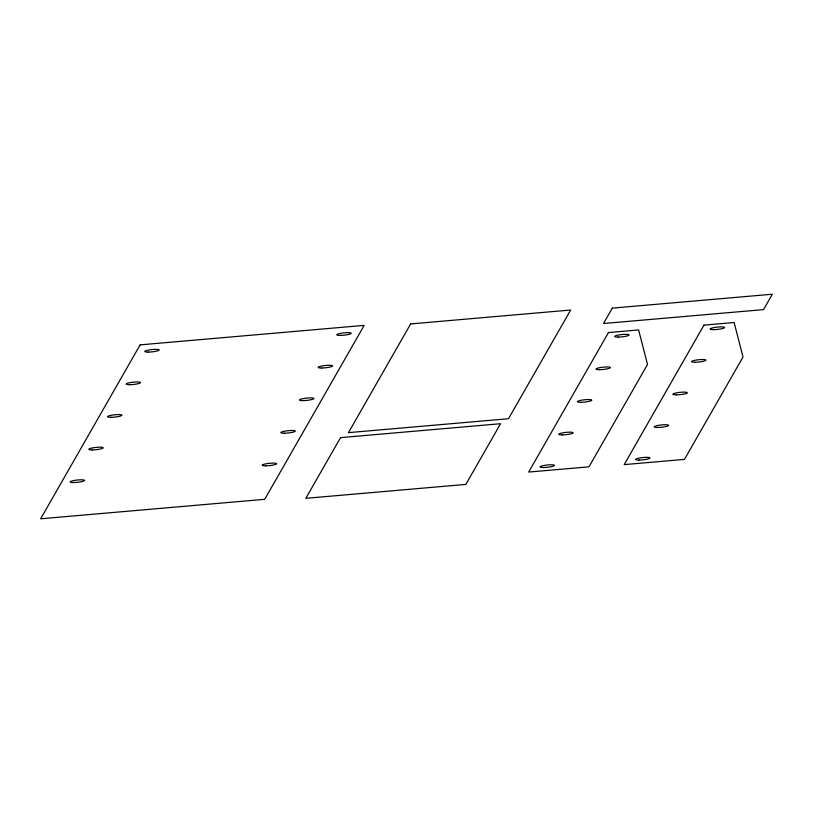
<?xml version="1.0" encoding="UTF-8"?>
<svg xmlns="http://www.w3.org/2000/svg" width="813" height="813" viewBox="0 0 813 813"><rect width="100%" height="100%" fill="white"/><g stroke="black" fill="none" stroke-linecap="round" stroke-linejoin="round"><path stroke-width="1.22" d="M140.131 344.864L40.65 518.785L264.703 499.314L364.183 325.383L140.131 344.864M340.535 437.628L305.82 498.318L465.859 484.406L500.574 423.715L340.535 437.628M410.636 323.93L348.462 432.638L508.501 418.725L570.675 310.017L410.636 323.93M612.311 308.127L603.51 323.523L763.539 309.611L772.35 294.215L612.311 308.127M608.48 332.558L528.684 472.058L588.968 466.825L647.514 364.458L638.612 329.936L608.48 332.558M703.977 325.119L624.191 464.619L684.465 459.386L743.011 357.019L734.119 322.497L703.977 325.119M73.607 482.536A7.276 1.148 -6 0 0 84.613 480.453A7.276 1.148 -6 0 0 73.922 480.503A7.276 1.148 -6 0 0 73.607 482.536M265.648 465.839A7.276 1.148 -6 0 0 276.654 463.756A7.276 1.148 -6 0 0 265.963 463.806A7.276 1.148 -6 0 0 265.648 465.839M92.255 449.924A7.276 1.148 -6 0 0 103.261 447.841A7.276 1.148 -6 0 0 92.57 447.892A7.276 1.148 -6 0 0 92.255 449.924M284.296 433.227A7.276 1.148 -6 0 0 295.312 431.144A7.276 1.148 -6 0 0 284.621 431.195A7.276 1.148 -6 0 0 284.296 433.227M110.914 417.313A7.276 1.148 -6 0 0 121.92 415.23A7.276 1.148 -6 0 0 111.229 415.28A7.276 1.148 -6 0 0 110.914 417.313M302.954 400.616A7.276 1.148 -6 0 0 313.96 398.533A7.276 1.148 -6 0 0 303.269 398.583A7.276 1.148 -6 0 0 302.954 400.616M129.562 384.701A7.276 1.148 -6 0 0 140.568 382.618A7.276 1.148 -6 0 0 129.877 382.669A7.276 1.148 -6 0 0 129.562 384.701M321.602 368.004A7.276 1.148 -6 0 0 332.619 365.921A7.276 1.148 -6 0 0 321.928 365.972A7.276 1.148 -6 0 0 321.602 368.004M148.21 352.09A7.276 1.148 -6 0 0 159.226 350.007A7.276 1.148 -6 0 0 148.535 350.057A7.276 1.148 -6 0 0 148.21 352.09M340.261 335.403A7.276 1.148 -6 0 0 351.267 333.31A7.276 1.148 -6 0 0 340.576 333.36A7.276 1.148 -6 0 0 340.261 335.403M543.501 467.516A7.276 1.148 -6 0 0 554.507 465.432A7.276 1.148 -6 0 0 543.816 465.483A7.276 1.148 -6 0 0 543.501 467.516M562.149 434.904A7.276 1.148 -6 0 0 573.165 432.821A7.276 1.148 -6 0 0 562.474 432.872A7.276 1.148 -6 0 0 562.149 434.904M580.807 402.293A7.276 1.148 -6 0 0 591.813 400.209A7.276 1.148 -6 0 0 581.122 400.26A7.276 1.148 -6 0 0 580.807 402.293M599.455 369.681A7.276 1.148 -6 0 0 610.472 367.598A7.276 1.148 -6 0 0 599.781 367.649A7.276 1.148 -6 0 0 599.455 369.681M618.114 337.07A7.276 1.148 -6 0 0 629.12 334.986A7.276 1.148 -6 0 0 618.429 335.037A7.276 1.148 -6 0 0 618.114 337.07M713.621 329.631A7.276 1.148 -6 0 0 724.627 327.548A7.276 1.148 -6 0 0 713.936 327.598A7.276 1.148 -6 0 0 713.621 329.631M694.963 362.242A7.276 1.148 -6 0 0 705.969 360.159A7.276 1.148 -6 0 0 695.278 360.21A7.276 1.148 -6 0 0 694.963 362.242M676.314 394.854A7.276 1.148 -6 0 0 687.32 392.77A7.276 1.148 -6 0 0 676.629 392.821A7.276 1.148 -6 0 0 676.314 394.854M657.656 427.465A7.276 1.148 -6 0 0 668.662 425.382A7.276 1.148 -6 0 0 657.971 425.433A7.276 1.148 -6 0 0 657.656 427.465M639.008 460.077A7.276 1.148 -6 0 0 650.014 457.993A7.276 1.148 -6 0 0 639.323 458.044A7.276 1.148 -6 0 0 639.008 460.077"/></g></svg>
